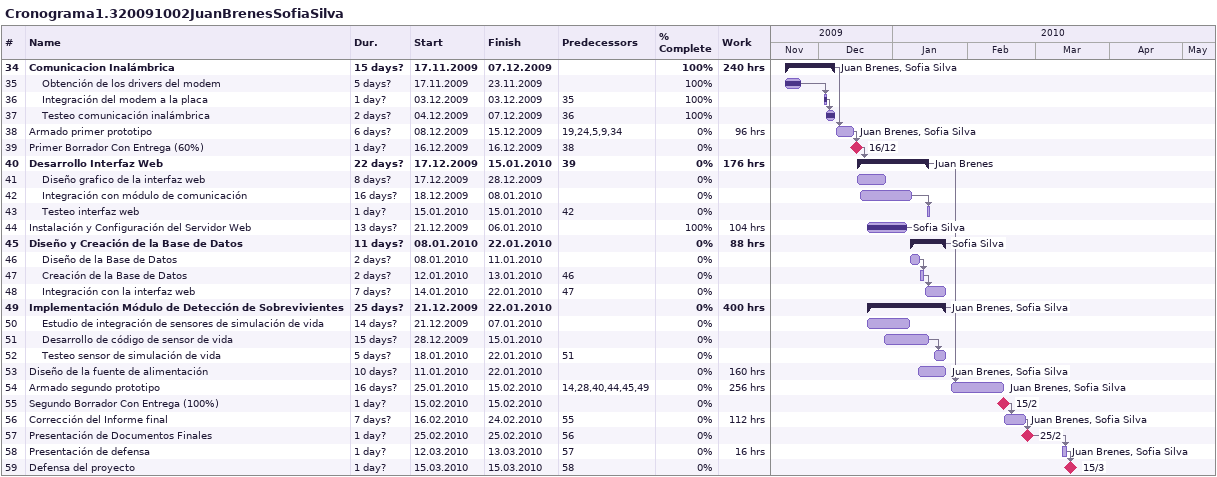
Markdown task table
Cronograma1.320091002JuanBrenesSofiaSilva

| ID | Level | Task | Duration | Start | Finish | Predecessors | Resources | % complete | Work (h) |
|---|---|---|---|---|---|---|---|---|---|
| 34 | 1 | **Comunicacion Inalámbrica** | 15d? | 2009-11-17 | 2009-12-07 |  | Juan Brenes, Sofia Silva | 100 | 240 |
| 35 | 2 | Obtención de los drivers del modem | 5d? | 2009-11-17 | 2009-11-23 |  |  | 100 |  |
| 36 | 2 | Integración del modem a la placa | 1d? | 2009-12-03 | 2009-12-03 | 35 |  | 100 |  |
| 37 | 2 | Testeo comunicación inalámbrica | 2d? | 2009-12-04 | 2009-12-07 | 36 |  | 100 |  |
| 38 | 1 | Armado primer prototipo | 6d? | 2009-12-08 | 2009-12-15 | 19, 24, 5, 9, 34 | Juan Brenes, Sofia Silva | 0 | 96 |
| 39 | 1 | Primer Borrador Con Entrega (60%) | 1d? | 2009-12-16 | 2009-12-16 | 38 |  | 0 |  |
| 40 | 1 | **Desarrollo Interfaz Web** | 22d? | 2009-12-17 | 2010-01-15 | 39 | Juan Brenes | 0 | 176 |
| 41 | 2 | Diseño grafico de la interfaz web | 8d? | 2009-12-17 | 2009-12-28 |  |  | 0 |  |
| 42 | 2 | Integración con módulo de comunicación | 16d? | 2009-12-18 | 2010-01-08 |  |  | 0 |  |
| 43 | 2 | Testeo interfaz web | 1d? | 2010-01-15 | 2010-01-15 | 42 |  | 0 |  |
| 44 | 1 | Instalación y Configuración del Servidor Web | 13d? | 2009-12-21 | 2010-01-06 |  | Sofia Silva | 100 | 104 |
| 45 | 1 | **Diseño y Creación de la Base de Datos** | 11d? | 2010-01-08 | 2010-01-22 |  | Sofia Silva | 0 | 88 |
| 46 | 2 | Diseño de la Base de Datos | 2d? | 2010-01-08 | 2010-01-11 |  |  | 0 |  |
| 47 | 2 | Creación de la Base de Datos | 2d? | 2010-01-12 | 2010-01-13 | 46 |  | 0 |  |
| 48 | 2 | Integración con la interfaz web | 7d? | 2010-01-14 | 2010-01-22 | 47 |  | 0 |  |
| 49 | 1 | **Implementación Módulo de Detección de Sobrevivientes** | 25d? | 2009-12-21 | 2010-01-22 |  | Juan Brenes, Sofia Silva | 0 | 400 |
| 50 | 2 | Estudio de integración de sensores de simulación de vida | 14d? | 2009-12-21 | 2010-01-07 |  |  | 0 |  |
| 51 | 2 | Desarrollo de código de sensor de vida | 15d? | 2009-12-28 | 2010-01-15 |  |  | 0 |  |
| 52 | 2 | Testeo sensor de simulación de vida | 5d? | 2010-01-18 | 2010-01-22 | 51 |  | 0 |  |
| 53 | 1 | Diseño de la fuente de alimentación | 10d? | 2010-01-11 | 2010-01-22 |  | Juan Brenes, Sofia Silva | 0 | 160 |
| 54 | 1 | Armado segundo prototipo | 16d? | 2010-01-25 | 2010-02-15 | 14, 28, 40, 44, 45, 49 | Juan Brenes, Sofia Silva | 0 | 256 |
| 55 | 1 | Segundo Borrador Con Entrega (100%) | 1d? | 2010-02-15 | 2010-02-15 |  |  | 0 |  |
| 56 | 1 | Corrección del Informe final | 7d? | 2010-02-16 | 2010-02-24 | 55 | Juan Brenes, Sofia Silva | 0 | 112 |
| 57 | 1 | Presentación de Documentos Finales | 1d? | 2010-02-25 | 2010-02-25 | 56 |  | 0 |  |
| 58 | 1 | Presentación de defensa | 1d? | 2010-03-12 | 2010-03-13 | 57 | Juan Brenes, Sofia Silva | 0 | 16 |
| 59 | 1 | Defensa del proyecto | 1d? | 2010-03-15 | 2010-03-15 | 58 |  | 0 |  |
